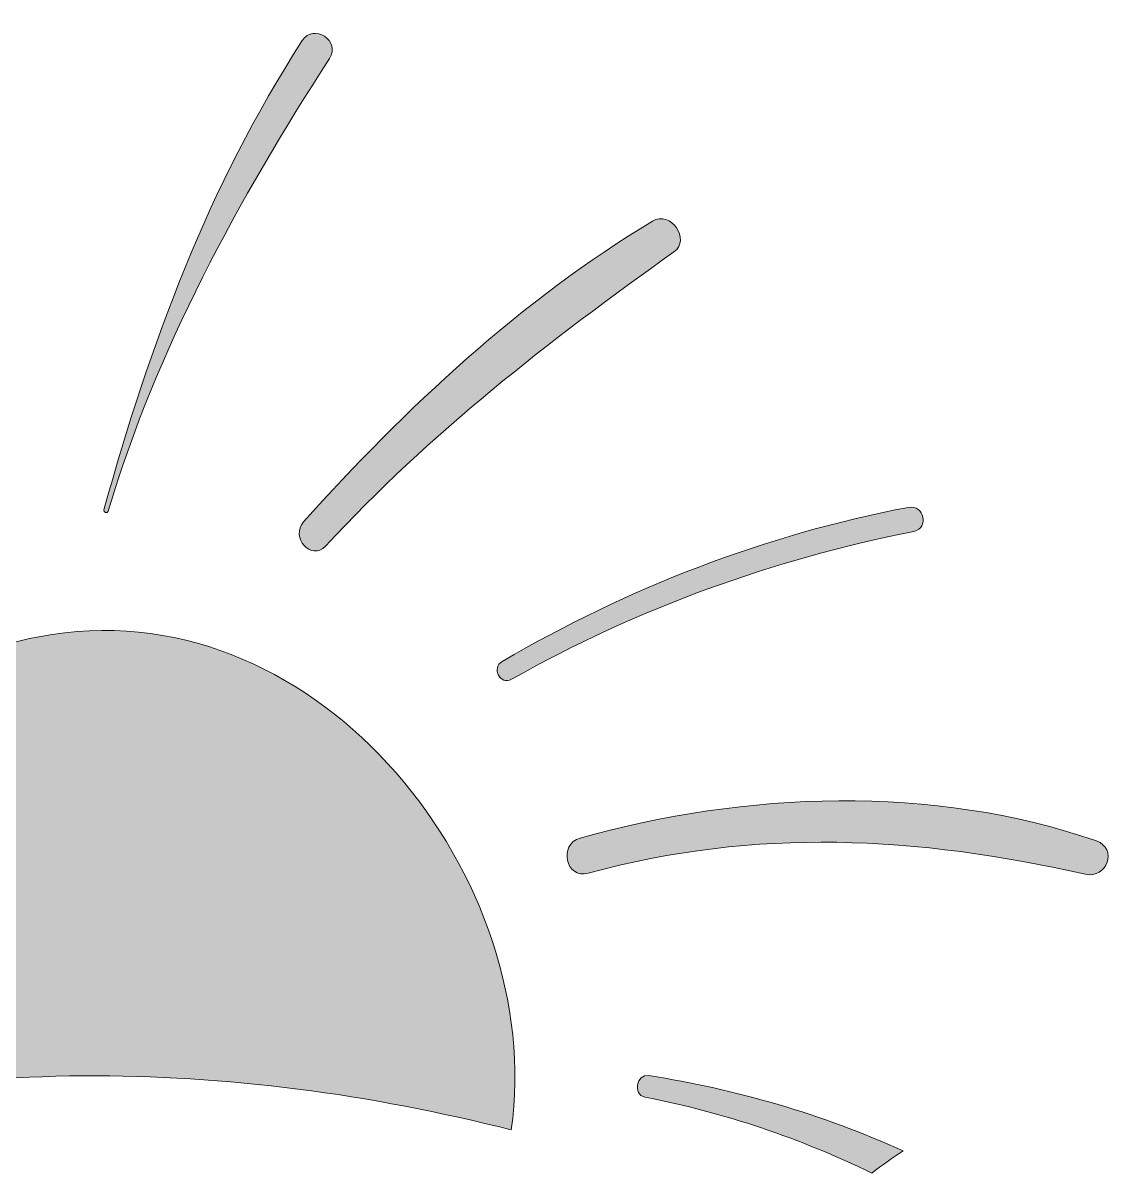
# Model space of a CAD drawing. Header units: inches. Extents: x 4.51 to 10.36, y -5.81 to -0.93.
# Drawn here: x 6.699 to 8.997, y -3.365 to -0.953 of the extents above; entities that cross this region are included whole.
import ezdxf

# ---------------------------------------------------------------- set-up
doc = ezdxf.new("R2010")
doc.units = ezdxf.units.IN
doc.header["$MEASUREMENT"] = 0
doc.layers.add('Layer 1', color=7, linetype='Continuous')

# ---------------------------------------------------------------- blocks, each defined once
blk = doc.blocks.new('block 2')
at = {"layer": 'Layer 1', "true_color": 0x333333}
h = blk.add_hatch(color=250, dxfattribs=at)
h.dxf.hatch_style = 2
edge = h.paths.add_edge_path()
edge.add_spline(control_points=[(6.8775, -1.9772), (6.9777, -1.6393), (7.1513, -1.3217), (7.3421, -1.0276), (7.3661, -0.9906), (7.3087, -0.9533), (7.2847, -0.9903), (7.0871, -1.2952), (6.9652, -1.6264), (6.8685, -1.9742), (6.8669, -1.9801), (6.8758, -1.983), (6.8775, -1.9772)], knot_values=[0, 0, 0, 0, 1, 1, 1, 2, 2, 2, 3, 3, 3, 4, 4, 4, 4], degree=3, periodic=1)
h = blk.add_hatch(color=250, dxfattribs=at)
h.dxf.hatch_style = 2
edge = h.paths.add_edge_path()
edge.add_spline(control_points=[(7.3336, -2.0504), (7.5537, -1.8124), (7.8014, -1.6208), (8.0645, -1.4335), (8.101, -1.4075), (8.0579, -1.3458), (8.0195, -1.369), (7.7448, -1.5344), (7.5005, -1.7616), (7.2876, -1.9997), (7.2587, -2.0321), (7.3035, -2.0829), (7.3336, -2.0504)], knot_values=[0, 0, 0, 0, 1, 1, 1, 2, 2, 2, 3, 3, 3, 4, 4, 4, 4], degree=3, periodic=1)
h = blk.add_hatch(color=250, dxfattribs=at)
h.dxf.hatch_style = 2
edge = h.paths.add_edge_path()
edge.add_spline(control_points=[(7.7239, -2.3299), (7.9877, -2.1808), (8.2711, -2.079), (8.5681, -2.0196), (8.6008, -2.0131), (8.5895, -1.9629), (8.5568, -1.9692), (8.2555, -2.0268), (7.969, -2.1377), (7.7043, -2.2924), (7.681, -2.3061), (7.7001, -2.3433), (7.7239, -2.3299)], knot_values=[0, 0, 0, 0, 1, 1, 1, 2, 2, 2, 3, 3, 3, 4, 4, 4, 4], degree=3, periodic=1)
h = blk.add_hatch(color=250, dxfattribs=at)
h.dxf.hatch_style = 2
edge = h.paths.add_edge_path()
edge.add_spline(control_points=[(7.7234, -3.2751), (7.7969, -2.7477), (7.3241, -2.1492), (6.7597, -2.2357), (6.2506, -2.3138), (5.9285, -2.8145), (5.9342, -3.3045), (6.514, -3.1132), (7.1313, -3.1246), (7.7234, -3.2751)], knot_values=[0, 0, 0, 0, 1, 1, 1, 2, 2, 2, 3, 3, 3, 3], degree=3, periodic=1)
h = blk.add_hatch(color=250, dxfattribs=at)
h.dxf.hatch_style = 2
edge = h.paths.add_edge_path()
edge.add_spline(control_points=[(7.8681, -2.6628), (7.8215, -2.6759), (7.8375, -2.7496), (7.8847, -2.7367), (8.2368, -2.6405), (8.5757, -2.6593), (8.9282, -2.7387), (8.9736, -2.749), (8.9966, -2.6847), (8.9511, -2.6689), (8.608, -2.5498), (8.2139, -2.5658), (7.8681, -2.6628)], knot_values=[0, 0, 0, 0, 1, 1, 1, 2, 2, 2, 3, 3, 3, 4, 4, 4, 4], degree=3, periodic=1)
h = blk.add_hatch(color=250, dxfattribs=at)
h.dxf.hatch_style = 2
edge = h.paths.add_edge_path()
edge.add_spline(control_points=[(8.5457, -3.3191), (8.376, -3.242), (8.1943, -3.19), (8.0118, -3.161), (7.9861, -3.157), (7.9776, -3.2015), (8.0034, -3.2064), (8.1723, -3.2389), (8.33, -3.2932), (8.4797, -3.3655), (8.5013, -3.3494), (8.5233, -3.3339), (8.5457, -3.3191)], knot_values=[0, 0, 0, 0, 1, 1, 1, 2, 2, 2, 3, 3, 3, 4, 4, 4, 4], degree=3, periodic=1)
at = {"layer": 'Layer 1', "lineweight": 0}
for points, knots in [([(6.8775, -1.9772), (6.9777, -1.6393), (7.1513, -1.3217), (7.3421, -1.0276), (7.3661, -0.9906), (7.3087, -0.9533), (7.2847, -0.9903), (7.0871, -1.2952), (6.9652, -1.6264), (6.8685, -1.9742), (6.8669, -1.9801), (6.8758, -1.983), (6.8775, -1.9772)], [0, 0, 0, 0, 1, 1, 1, 2, 2, 2, 3, 3, 3, 4, 4, 4, 4]), ([(7.3336, -2.0504), (7.5537, -1.8124), (7.8014, -1.6208), (8.0645, -1.4335), (8.101, -1.4075), (8.0579, -1.3458), (8.0195, -1.369), (7.7448, -1.5344), (7.5005, -1.7616), (7.2876, -1.9997), (7.2587, -2.0321), (7.3035, -2.0829), (7.3336, -2.0504)], [0, 0, 0, 0, 1, 1, 1, 2, 2, 2, 3, 3, 3, 4, 4, 4, 4]), ([(7.7239, -2.3299), (7.9877, -2.1808), (8.2711, -2.079), (8.5681, -2.0196), (8.6008, -2.0131), (8.5895, -1.9629), (8.5568, -1.9692), (8.2555, -2.0268), (7.969, -2.1377), (7.7043, -2.2924), (7.681, -2.3061), (7.7001, -2.3433), (7.7239, -2.3299)], [0, 0, 0, 0, 1, 1, 1, 2, 2, 2, 3, 3, 3, 4, 4, 4, 4]), ([(7.7234, -3.2751), (7.7969, -2.7477), (7.3241, -2.1492), (6.7597, -2.2357), (6.2506, -2.3138), (5.9285, -2.8145), (5.9342, -3.3045), (6.514, -3.1132), (7.1313, -3.1246), (7.7234, -3.2751)], [0, 0, 0, 0, 1, 1, 1, 2, 2, 2, 3, 3, 3, 3]), ([(7.8681, -2.6628), (7.8215, -2.6759), (7.8375, -2.7496), (7.8847, -2.7367), (8.2368, -2.6405), (8.5757, -2.6593), (8.9282, -2.7387), (8.9736, -2.749), (8.9966, -2.6847), (8.9511, -2.6689), (8.608, -2.5498), (8.2139, -2.5658), (7.8681, -2.6628)], [0, 0, 0, 0, 1, 1, 1, 2, 2, 2, 3, 3, 3, 4, 4, 4, 4]), ([(8.5457, -3.3191), (8.376, -3.242), (8.1943, -3.19), (8.0118, -3.161), (7.9861, -3.157), (7.9776, -3.2015), (8.0034, -3.2064), (8.1723, -3.2389), (8.33, -3.2932), (8.4797, -3.3655), (8.5013, -3.3494), (8.5233, -3.3339), (8.5457, -3.3191)], [0, 0, 0, 0, 1, 1, 1, 2, 2, 2, 3, 3, 3, 4, 4, 4, 4])]:
    blk.add_open_spline(points, degree=3, knots=knots, dxfattribs=at)

msp = doc.modelspace()

# ---------------------------------------------------------------- block references
at = {"layer": 'Layer 1'}
msp.add_blockref('block 2', (0, 0), dxfattribs=at)

doc.saveas('drawing.dxf')
